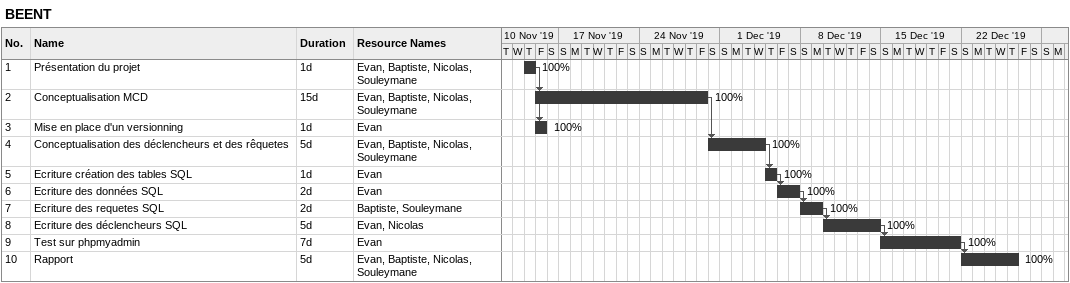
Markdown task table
BEENT

| ID | Task | Duration | Start | Finish | Predecessors | Resources | % complete |
|---|---|---|---|---|---|---|---|
| 1 | Présentation du projet | 1d | 2019-11-14 | 2019-11-14 |  | Evan, Baptiste, Nicolas, Souleymane | 100 |
| 2 | Conceptualisation MCD | 15d | 2019-11-15 | 2019-11-29 | 1 | Evan, Baptiste, Nicolas, Souleymane | 100 |
| 3 | Mise en place d'un versionning | 1d | 2019-11-15 | 2019-11-15 | 1 | Evan | 100 |
| 4 | Conceptualisation des déclencheurs et des rêquetes | 5d | 2019-11-30 | 2019-12-04 | 2 | Evan, Baptiste, Nicolas, Souleymane | 100 |
| 5 | Ecriture création des tables SQL | 1d | 2019-12-05 | 2019-12-05 | 4 | Evan | 100 |
| 6 | Ecriture des données SQL | 2d | 2019-12-06 | 2019-12-07 | 5 | Evan | 100 |
| 7 | Ecriture des requetes SQL | 2d | 2019-12-08 | 2019-12-09 | 6 | Baptiste, Souleymane | 100 |
| 8 | Ecriture des déclencheurs SQL | 5d | 2019-12-10 | 2019-12-14 | 7 | Evan, Nicolas | 100 |
| 9 | Test sur phpmyadmin | 7d | 2019-12-15 | 2019-12-21 | 8 | Evan | 100 |
| 10 | Rapport | 5d | 2019-12-22 | 2019-12-26 | 9 | Evan, Baptiste, Nicolas, Souleymane | 100 |
